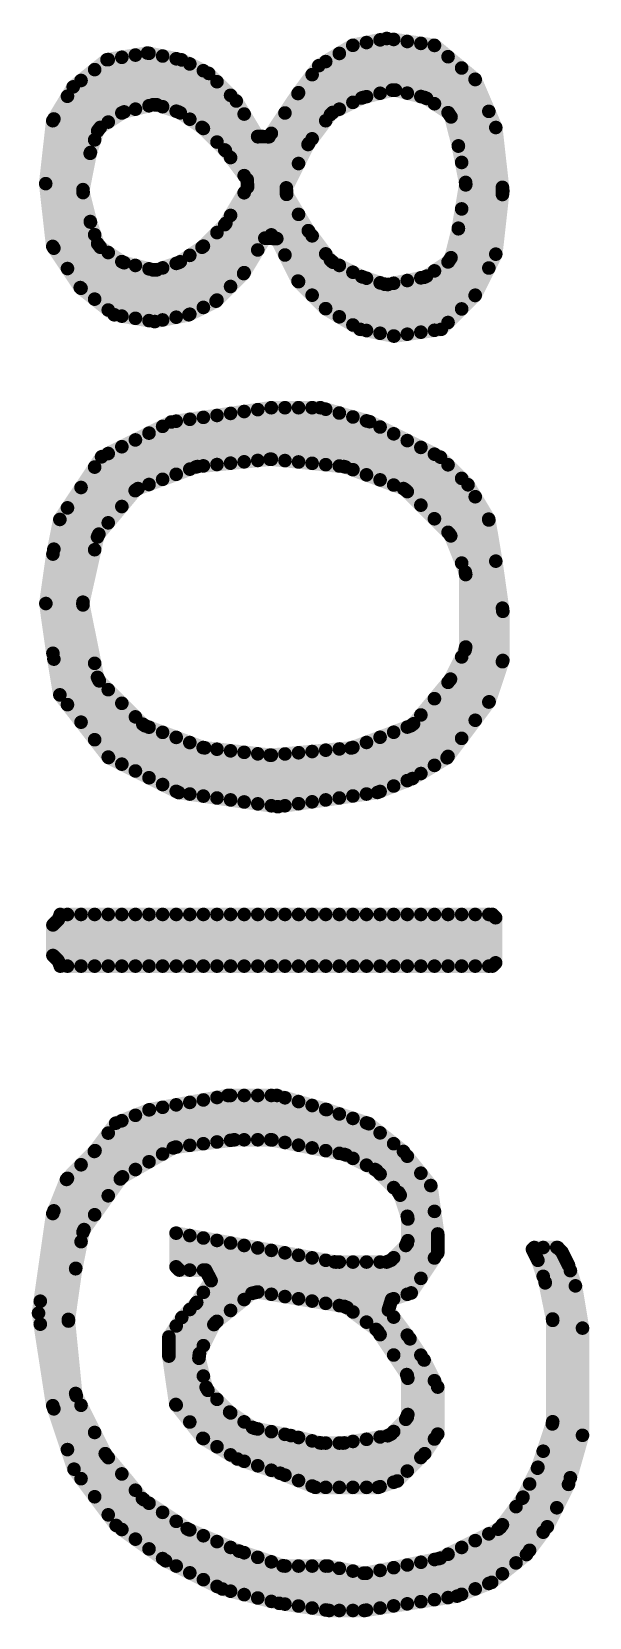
# Model space of a CAD drawing. Extents: x 17.3 to 58.6, y 21.7 to 91.7.
# Drawn here: x 28.457 to 29.499, y 43.211 to 46.175 of the extents above; entities that cross this region are included whole.
import ezdxf

# ---------------------------------------------------------------- set-up
doc = ezdxf.new("R2010")
doc.units = 0
doc.header["$MEASUREMENT"] = 0
doc.layers.get('0').update_dxf_attribs({"linetype": 'CONTINUOUS'})
doc.layers.add('SILKTOP_PHO', color=251, linetype='CONTINUOUS', true_color=0x636466)

# ---------------------------------------------------------------- blocks, each defined once
blk = doc.blocks.new('ROUND_191')
at = {"const_width": 0.0127}
blk.add_lwpolyline([(-0.00635, 0, 1), (0.00635, 0, 1)], format="xyb", close=True, dxfattribs=at)

msp = doc.modelspace()

# ---------------------------------------------------------------- linework, layer by layer
at = {"layer": 'SILKTOP_PHO', "color": 251, "true_color": 0x636466, "const_width": 0.0254}
for points in [[(29.120846, 46.162214), (29.057346, 46.149514)], [(29.209746, 46.149514), (29.120846, 46.162214)], [(28.673806, 46.135036), (28.598114, 46.12259)], [(28.737306, 46.122336), (28.673806, 46.135036)], [(28.6766, 46.036484), (28.6766, 46.134528)], [(29.057346, 46.149514), (28.993846, 46.111414)], [(29.0322, 46.030134), (29.0322, 46.134274)], [(29.0576, 46.042834), (29.0576, 46.149514)], [(29.083, 46.053502), (29.083, 46.154594)], [(29.1084, 46.059852), (29.1084, 46.159674)], [(29.1338, 46.065948), (29.1338, 46.160436)], [(29.1592, 46.060106), (29.1592, 46.156626)], [(29.1846, 46.053756), (29.1846, 46.15307)], [(29.285946, 46.086014), (29.209746, 46.149514)], [(29.21, 46.040294), (29.21, 46.14926)], [(28.598114, 46.12259), (28.534868, 46.07179)], [(28.575, 45.97273), (28.575, 46.104048)], [(28.6004, 46.006004), (28.6004, 46.122844)], [(28.6258, 46.023022), (28.6258, 46.127162)], [(28.6512, 46.030134), (28.6512, 46.131226)], [(28.702, 46.034706), (28.702, 46.129448)], [(28.7274, 46.026324), (28.7274, 46.124368)], [(28.788106, 46.096936), (28.737306, 46.122336)], [(28.7528, 46.011338), (28.7528, 46.114716)], [(28.993846, 46.111414), (28.954984, 46.059344)], [(29.0068, 46.008544), (29.0068, 46.119034)], [(29.2354, 46.02353), (29.2354, 46.128178)], [(29.2608, 45.930566), (29.2608, 46.107096)], [(28.5496, 45.695362), (28.5496, 46.083728)], [(28.7782, 45.994066), (28.7782, 46.102016)], [(28.839668, 46.045374), (28.788106, 46.096936)], [(28.8036, 45.968666), (28.8036, 46.081442)], [(28.9814, 45.974762), (28.9814, 46.09465)], [(29.324554, 45.995844), (29.285946, 46.086014)], [(29.2862, 45.682408), (29.2862, 46.085506)], [(28.534868, 46.07179), (28.496768, 46.008544)], [(28.5242, 45.732192), (28.5242, 46.054264)], [(28.829, 45.93971), (28.829, 46.056042)], [(28.879546, 45.97908), (28.839668, 46.045374)], [(28.954984, 46.059344), (28.900882, 45.978572)], [(28.956, 45.928534), (28.956, 46.060868)], [(29.020008, 46.024038), (29.07411, 46.050962)], [(29.07411, 46.050962), (29.076904, 46.051978)], [(29.076904, 46.051978), (29.131006, 46.065694)], [(29.131006, 46.065694), (29.137102, 46.065694)], [(29.137102, 46.065694), (29.191204, 46.051978)], [(29.191204, 46.051978), (29.195268, 46.0502)], [(29.195268, 46.0502), (29.235908, 46.023276)], [(28.585668, 45.996098), (28.626308, 46.023276)], [(28.626308, 46.023276), (28.630118, 46.025054)], [(28.630118, 46.025054), (28.68422, 46.038516)], [(28.68422, 46.038516), (28.691332, 46.038262)], [(28.691332, 46.038262), (28.731972, 46.0248)], [(28.731972, 46.0248), (28.73502, 46.023276)], [(28.73502, 46.023276), (28.77566, 45.996098)], [(28.8544, 45.905928), (28.8544, 46.02099)], [(28.9306, 45.757592), (28.9306, 46.023022)], [(28.97505, 45.966126), (29.01569, 46.020228)], [(29.01569, 46.020228), (29.020008, 46.024038)], [(29.235908, 46.023276), (29.240988, 46.015656)], [(29.240988, 46.015656), (29.254704, 45.961554)], [(29.3116, 45.733208), (29.3116, 46.02607)], [(28.496768, 46.008544), (28.48356, 45.890942)], [(28.4988, 45.770292), (28.4988, 46.011846)], [(28.567126, 45.949108), (28.580588, 45.989494)], [(28.580588, 45.989494), (28.585668, 45.996098)], [(28.77566, 45.996098), (28.777692, 45.994574)], [(28.777692, 45.994574), (28.818078, 45.953934)], [(28.9052, 45.795184), (28.9052, 45.984922)], [(29.337762, 45.877226), (29.324554, 45.995844)], [(28.818078, 45.953934), (28.819348, 45.952664)], [(28.900882, 45.978572), (28.879546, 45.97908)], [(28.8798, 45.76699), (28.8798, 45.978572)], [(28.93314, 45.883068), (28.97378, 45.964094)], [(28.97378, 45.964094), (28.97505, 45.966126)], [(29.254704, 45.961554), (29.254704, 45.961046)], [(29.254704, 45.961046), (29.268166, 45.893228)], [(28.553156, 45.879766), (28.566618, 45.947584)], [(28.566618, 45.947584), (28.567126, 45.949108)], [(28.819348, 45.952664), (28.859988, 45.898562)], [(28.859988, 45.898562), (28.86075, 45.884338)], [(28.48356, 45.890942), (28.496768, 45.773594)], [(28.55341, 45.874178), (28.553156, 45.879766)], [(28.566872, 45.820076), (28.55341, 45.874178)], [(28.86075, 45.884338), (28.82011, 45.816774)], [(28.8544, 45.724572), (28.8544, 45.873924)], [(28.933648, 45.870876), (28.93314, 45.883068)], [(28.974288, 45.803058), (28.933648, 45.870876)], [(29.26842, 45.888656), (29.254704, 45.80763)], [(29.268166, 45.893228), (29.26842, 45.890942)], [(29.26842, 45.890942), (29.26842, 45.888656)], [(29.324554, 45.759116), (29.337762, 45.877226)], [(29.337, 45.870622), (29.337, 45.884084)], [(29.2608, 45.656754), (29.2608, 45.843698)], [(28.567126, 45.81906), (28.566872, 45.820076)], [(28.580588, 45.778674), (28.567126, 45.81906)], [(28.818078, 45.814234), (28.777692, 45.773594)], [(28.82011, 45.816774), (28.818078, 45.814234)], [(28.829, 45.698664), (28.829, 45.831506)], [(28.956, 45.707808), (28.956, 45.833538)], [(29.254704, 45.806614), (29.240988, 45.752512)], [(29.254704, 45.80763), (29.254704, 45.806614)], [(28.575, 45.675042), (28.575, 45.795438)], [(28.585668, 45.77207), (28.580588, 45.778674)], [(28.8036, 45.673264), (28.8036, 45.799502)], [(28.853384, 45.722794), (28.893008, 45.789088)], [(28.893008, 45.789088), (28.91536, 45.788326)], [(28.91536, 45.788326), (28.954984, 45.708824)], [(28.97505, 45.802042), (28.974288, 45.803058)], [(29.01569, 45.74794), (28.97505, 45.802042)], [(28.9814, 45.682408), (28.9814, 45.793406)], [(28.496768, 45.773594), (28.548076, 45.696632)], [(28.626308, 45.744892), (28.585668, 45.77207)], [(28.6004, 45.654722), (28.6004, 45.762164)], [(28.77566, 45.77207), (28.73502, 45.744892)], [(28.7528, 45.646848), (28.7528, 45.75683)], [(28.777692, 45.773594), (28.77566, 45.77207)], [(28.7782, 45.659548), (28.7782, 45.774102)], [(29.0068, 45.657262), (29.0068, 45.759624)], [(29.020008, 45.74413), (29.01569, 45.74794)], [(29.240988, 45.752512), (29.235908, 45.744892)], [(29.285946, 45.6819), (29.324554, 45.759116)], [(28.6258, 45.643292), (28.6258, 45.745146)], [(28.630118, 45.743114), (28.626308, 45.744892)], [(28.68422, 45.729652), (28.630118, 45.743114)], [(28.6512, 45.639228), (28.6512, 45.738034)], [(28.6766, 45.63491), (28.6766, 45.731684)], [(28.691332, 45.729906), (28.68422, 45.729652)], [(28.731972, 45.743368), (28.691332, 45.729906)], [(28.702, 45.63618), (28.702, 45.733462)], [(28.7274, 45.64126), (28.7274, 45.741844)], [(28.73502, 45.744892), (28.731972, 45.743368)], [(28.801822, 45.671232), (28.853384, 45.722794)], [(29.07411, 45.717206), (29.020008, 45.74413)], [(29.0322, 45.642022), (29.0322, 45.738034)], [(29.0576, 45.626782), (29.0576, 45.725334)], [(29.075888, 45.716444), (29.07411, 45.717206)], [(29.195268, 45.717968), (29.190696, 45.715936)], [(29.235908, 45.744892), (29.195268, 45.717968)], [(29.21, 45.616876), (29.21, 45.727874)], [(29.2354, 45.631354), (29.2354, 45.744638)], [(28.548076, 45.696632), (28.611576, 45.645832)], [(28.954984, 45.708824), (29.006546, 45.657262)], [(29.116528, 45.702982), (29.075888, 45.716444)], [(29.083, 45.616368), (29.083, 45.714158)], [(29.1084, 45.611288), (29.1084, 45.705522)], [(29.122878, 45.702474), (29.116528, 45.702982)], [(29.190696, 45.715936), (29.122878, 45.702474)], [(29.1338, 45.606208), (29.1338, 45.70476)], [(29.1592, 45.60951), (29.1592, 45.70984)], [(29.1846, 45.61332), (29.1846, 45.71492)], [(28.751022, 45.645832), (28.801822, 45.671232)], [(29.2227, 45.618654), (29.285946, 45.6819)], [(28.611576, 45.645832), (28.687268, 45.633132)], [(28.687268, 45.633132), (28.751022, 45.645832)], [(29.006546, 45.657262), (29.071062, 45.618654)], [(29.071062, 45.618654), (29.134308, 45.605954)], [(29.134308, 45.605954), (29.2227, 45.618654)], [(28.904946, 45.472096), (28.718256, 45.445426)], [(28.7528, 45.357288), (28.7528, 45.450506)], [(28.7782, 45.363384), (28.7782, 45.454062)], [(28.8036, 45.365924), (28.8036, 45.457618)], [(28.829, 45.368464), (28.829, 45.461428)], [(28.8544, 45.371004), (28.8544, 45.464984)], [(28.8798, 45.373544), (28.8798, 45.46854)], [(28.996894, 45.472096), (28.904946, 45.472096)], [(28.9052, 45.37583), (28.9052, 45.472096)], [(28.9306, 45.37329), (28.9306, 45.472096)], [(28.956, 45.37075), (28.956, 45.472096)], [(28.9814, 45.36821), (28.9814, 45.472096)], [(29.088842, 45.445934), (28.996894, 45.472096)], [(29.0068, 45.36567), (29.0068, 45.469302)], [(29.0322, 45.36313), (29.0322, 45.46219)], [(29.0576, 45.356272), (29.0576, 45.454824)], [(28.718256, 45.445426), (28.587954, 45.380402)], [(28.6766, 45.328586), (28.6766, 45.424598)], [(28.702, 45.338238), (28.702, 45.437298)], [(28.7274, 45.347636), (28.7274, 45.44695)], [(29.083, 45.34662), (29.083, 45.447458)], [(29.221176, 45.37964), (29.088842, 45.445934)], [(29.1084, 45.337222), (29.1084, 45.436028)], [(29.1338, 45.32757), (29.1338, 45.423328)], [(28.6258, 45.287438), (28.6258, 45.399198)], [(28.6512, 45.317664), (28.6512, 45.411898)], [(29.1592, 45.315378), (29.1592, 45.410628)], [(29.1846, 45.289978), (29.1846, 45.397928)], [(28.587954, 45.380402), (28.509976, 45.263308)], [(28.6004, 45.256958), (28.6004, 45.386498)], [(28.656026, 45.320966), (28.76423, 45.361352)], [(28.76423, 45.361352), (28.767278, 45.362114)], [(28.767278, 45.362114), (28.90266, 45.37583)], [(28.90266, 45.37583), (28.9052, 45.37583)], [(28.9052, 45.37583), (29.040582, 45.362114)], [(29.040582, 45.362114), (29.04363, 45.361352)], [(29.04363, 45.361352), (29.152088, 45.320966)], [(29.21, 45.264578), (29.21, 45.385228)], [(29.272738, 45.328078), (29.221176, 45.37964)], [(29.2354, 45.239178), (29.2354, 45.365416)], [(28.575, 45.206666), (28.575, 45.361098)], [(29.2608, 45.181774), (29.2608, 45.340016)], [(28.5496, 44.88434), (28.5496, 45.322998)], [(28.582874, 45.235876), (28.650692, 45.317156)], [(28.650692, 45.317156), (28.656026, 45.320966)], [(29.152088, 45.320966), (29.156406, 45.317918)], [(29.156406, 45.317918), (29.237686, 45.236638)], [(29.311346, 45.263816), (29.272738, 45.328078)], [(29.2862, 44.887896), (29.2862, 45.305726)], [(28.5242, 44.917106), (28.5242, 45.284898)], [(28.509976, 45.263308), (28.497022, 45.198538)], [(29.324554, 45.18533), (29.311346, 45.263816)], [(29.3116, 44.921932), (29.3116, 45.262292)], [(28.553156, 45.108622), (28.580334, 45.230542)], [(28.580334, 45.230542), (28.582874, 45.235876)], [(29.237686, 45.236638), (29.24048, 45.232574)], [(29.24048, 45.232574), (29.267658, 45.164756)], [(28.497022, 45.198538), (28.483814, 45.106082)], [(28.4988, 45.002196), (28.4988, 45.207682)], [(29.337762, 45.091604), (29.324554, 45.18533)], [(29.267658, 45.164756), (29.26842, 45.160184)], [(29.26842, 45.160184), (29.26842, 45.024802)], [(28.483814, 45.106082), (28.497022, 45.013118)], [(28.553156, 45.103542), (28.553156, 45.108622)], [(28.580334, 44.96816), (28.553156, 45.103542)], [(29.337, 44.99737), (29.337, 45.097446)], [(29.337762, 44.999656), (29.337762, 45.091604)], [(28.497022, 45.013118), (28.509976, 44.935394)], [(29.26715, 45.01896), (29.239972, 44.964858)], [(29.2608, 44.854114), (29.2608, 45.00626)], [(29.26842, 45.024802), (29.26715, 45.01896)], [(28.575, 44.851574), (28.575, 44.994322)], [(29.312108, 44.92244), (29.337762, 44.999656)], [(28.583636, 44.961556), (28.580334, 44.96816)], [(28.664916, 44.88053), (28.583636, 44.961556)], [(29.238448, 44.962572), (29.170884, 44.881292)], [(29.2354, 44.820332), (29.2354, 44.958762)], [(29.239972, 44.964858), (29.238448, 44.962572)], [(28.509976, 44.935394), (28.600908, 44.8183)], [(28.6004, 44.819062), (28.6004, 44.945046)], [(28.6258, 44.805854), (28.6258, 44.919646)], [(29.21, 44.803568), (29.21, 44.928282)], [(29.233622, 44.817792), (29.312108, 44.92244)], [(28.6512, 44.793154), (28.6512, 44.894246)], [(29.1846, 44.788328), (29.1846, 44.897802)], [(28.669488, 44.877482), (28.664916, 44.88053)], [(28.777692, 44.836842), (28.669488, 44.877482)], [(28.6766, 44.780454), (28.6766, 44.874942)], [(28.702, 44.767754), (28.702, 44.86529)], [(29.16555, 44.877482), (29.057346, 44.836842)], [(29.1338, 44.76496), (29.1338, 44.865544)], [(29.1592, 44.77512), (29.1592, 44.875196)], [(29.170884, 44.881292), (29.16555, 44.877482)], [(28.7274, 44.755054), (28.7274, 44.855892)], [(28.7528, 44.749974), (28.7528, 44.84624)], [(28.78074, 44.836334), (28.777692, 44.836842)], [(28.7782, 44.746164), (28.7782, 44.836842)], [(28.90266, 44.822618), (28.78074, 44.836334)], [(28.8036, 44.742608), (28.8036, 44.833794)], [(28.829, 44.739052), (28.829, 44.830746)], [(28.8544, 44.735242), (28.8544, 44.827952)], [(29.054044, 44.83608), (28.9052, 44.822618)], [(28.9814, 44.735496), (28.9814, 44.829476)], [(29.0068, 44.739052), (29.0068, 44.832016)], [(29.0322, 44.742608), (29.0322, 44.834302)], [(29.057346, 44.836842), (29.054044, 44.83608)], [(29.0576, 44.746418), (29.0576, 44.837096)], [(29.083, 44.749974), (29.083, 44.846494)], [(29.1084, 44.7548), (29.1084, 44.856146)], [(28.600908, 44.8183), (28.731972, 44.752768)], [(28.8798, 44.731686), (28.8798, 44.825158)], [(28.9052, 44.822618), (28.90266, 44.822618)], [(28.9052, 44.72813), (28.9052, 44.822618)], [(28.9306, 44.72813), (28.9306, 44.824904)], [(28.956, 44.73194), (28.956, 44.82719)], [(29.168852, 44.77893), (29.233622, 44.817792)], [(29.103574, 44.753022), (29.168852, 44.77893)], [(28.731972, 44.752768), (28.917392, 44.726352)], [(28.917392, 44.726352), (29.103574, 44.753022)], [(28.506928, 44.515024), (28.497022, 44.505372)], [(28.497022, 44.505372), (28.497022, 44.448222)], [(28.4988, 44.446444), (28.4988, 44.506896)], [(28.510738, 44.524168), (28.506928, 44.515024)], [(29.318204, 44.52493), (28.510738, 44.52493)], [(28.510738, 44.52493), (28.510738, 44.524168)], [(28.5242, 44.42841), (28.5242, 44.52493)], [(28.5496, 44.42841), (28.5496, 44.52493)], [(28.575, 44.42841), (28.575, 44.52493)], [(28.6004, 44.42841), (28.6004, 44.52493)], [(28.6258, 44.42841), (28.6258, 44.52493)], [(28.6512, 44.42841), (28.6512, 44.52493)], [(28.6766, 44.42841), (28.6766, 44.52493)], [(28.702, 44.42841), (28.702, 44.52493)], [(28.7274, 44.42841), (28.7274, 44.52493)], [(28.7528, 44.42841), (28.7528, 44.52493)], [(28.7782, 44.42841), (28.7782, 44.52493)], [(28.8036, 44.42841), (28.8036, 44.52493)], [(28.829, 44.42841), (28.829, 44.52493)], [(28.8544, 44.42841), (28.8544, 44.52493)], [(28.8798, 44.42841), (28.8798, 44.52493)], [(28.9052, 44.42841), (28.9052, 44.52493)], [(28.9306, 44.42841), (28.9306, 44.52493)], [(28.956, 44.42841), (28.956, 44.52493)], [(28.9814, 44.42841), (28.9814, 44.52493)], [(29.0068, 44.42841), (29.0068, 44.52493)], [(29.0322, 44.42841), (29.0322, 44.52493)], [(29.0576, 44.42841), (29.0576, 44.52493)], [(29.083, 44.42841), (29.083, 44.52493)], [(29.1084, 44.42841), (29.1084, 44.52493)], [(29.1338, 44.42841), (29.1338, 44.52493)], [(29.1592, 44.42841), (29.1592, 44.52493)], [(29.1846, 44.42841), (29.1846, 44.52493)], [(29.21, 44.42841), (29.21, 44.52493)], [(29.2354, 44.42841), (29.2354, 44.52493)], [(29.2608, 44.42841), (29.2608, 44.52493)], [(29.2862, 44.42841), (29.2862, 44.52493)], [(29.3116, 44.42841), (29.3116, 44.52493)], [(29.3243, 44.518834), (29.318204, 44.52493)], [(29.3243, 44.434506), (29.3243, 44.518834)], [(28.497022, 44.448222), (28.506928, 44.438316)], [(28.506928, 44.438316), (28.510738, 44.429426)], [(28.510738, 44.429426), (28.510738, 44.42841)], [(28.510738, 44.42841), (29.318204, 44.42841)], [(29.318204, 44.42841), (29.3243, 44.434506)], [(28.82392, 44.186602), (28.677362, 44.159932)], [(28.7782, 44.096432), (28.7782, 44.17822)], [(28.8036, 44.099734), (28.8036, 44.182792)], [(28.915614, 44.186602), (28.82392, 44.186602)], [(28.829, 44.102782), (28.829, 44.186602)], [(28.8544, 44.103798), (28.8544, 44.186602)], [(28.8798, 44.103798), (28.8798, 44.186602)], [(28.9052, 44.103544), (28.9052, 44.186602)], [(29.008578, 44.160186), (28.915614, 44.186602)], [(28.9306, 44.098718), (28.9306, 44.182284)], [(28.677362, 44.159932), (28.61437, 44.134786)], [(28.6512, 44.048172), (28.6512, 44.149518)], [(28.6766, 44.06265), (28.6766, 44.159678)], [(28.702, 44.077128), (28.702, 44.164504)], [(28.7274, 44.090082), (28.7274, 44.169076)], [(28.7528, 44.093384), (28.7528, 44.173648)], [(28.956, 44.093638), (28.956, 44.175172)], [(28.9814, 44.088558), (28.9814, 44.167806)], [(29.0068, 44.083478), (29.0068, 44.16044)], [(29.087318, 44.13377), (29.008578, 44.160186)], [(29.0322, 44.078398), (29.0322, 44.152058)], [(28.61437, 44.134786), (28.575762, 44.083478)], [(28.6258, 44.033694), (28.6258, 44.139358)], [(29.0576, 44.069), (29.0576, 44.143676)], [(29.083, 44.0563), (29.083, 44.135294)], [(29.152088, 44.081954), (29.087318, 44.13377)], [(29.1084, 44.03979), (29.1084, 44.116752)], [(28.6004, 43.99915), (28.6004, 44.116244)], [(28.62707, 44.034456), (28.721812, 44.088558)], [(28.721812, 44.088558), (28.726384, 44.090082)], [(28.726384, 44.090082), (28.834588, 44.103544)], [(28.834588, 44.103544), (28.836366, 44.103798)], [(28.836366, 44.103798), (28.90393, 44.103798)], [(28.90393, 44.103798), (28.90647, 44.103544)], [(28.90647, 44.103544), (29.041852, 44.076366)], [(29.1338, 44.01439), (29.1338, 44.096432)], [(28.574492, 44.081954), (28.522422, 44.02963)], [(28.575762, 44.083478), (28.574492, 44.081954)], [(28.575, 43.96359), (28.575, 44.082462)], [(29.041852, 44.076366), (29.0449, 44.07535)], [(29.0449, 44.07535), (29.099002, 44.048172)], [(29.203142, 44.0182), (29.152088, 44.081954)], [(29.1592, 43.960796), (29.1592, 44.073064)], [(28.522422, 44.02963), (28.496768, 43.965876)], [(28.5242, 43.524678), (28.5242, 44.031662)], [(28.5496, 43.913298), (28.5496, 44.057062)], [(28.555188, 43.935904), (28.623006, 44.030646)], [(28.623006, 44.030646), (28.62707, 44.034456)], [(29.099002, 44.048172), (29.102304, 44.045886)], [(29.102304, 44.045886), (29.142944, 44.005246)], [(29.1846, 43.844718), (29.1846, 44.041314)], [(29.142944, 44.005246), (29.145992, 44.000166)], [(29.145992, 44.000166), (29.159708, 43.95978)], [(29.216096, 43.927776), (29.203142, 44.0182)], [(28.4988, 43.600878), (28.4988, 43.970956)], [(29.21, 43.882818), (29.21, 43.96994)], [(28.496768, 43.965876), (28.470098, 43.779694)], [(29.159708, 43.95978), (29.160216, 43.955716)], [(29.160216, 43.955716), (29.160216, 43.915076)], [(28.539694, 43.863514), (28.553156, 43.931078)], [(28.553156, 43.931078), (28.555188, 43.935904)], [(29.023564, 43.875452), (28.727146, 43.9293)], [(28.727146, 43.9293), (28.727146, 43.866308)], [(28.7274, 43.866054), (28.7274, 43.9293)], [(28.7528, 43.860212), (28.7528, 43.924728)], [(28.7782, 43.860212), (28.7782, 43.920156)], [(28.8036, 43.764454), (28.8036, 43.915584)], [(28.829, 43.784774), (28.829, 43.910758)], [(29.160216, 43.915076), (29.156406, 43.906186)], [(29.1592, 43.815), (29.1592, 43.909996)], [(29.216096, 43.891962), (29.216096, 43.927776)], [(28.8544, 43.805094), (28.8544, 43.906186)], [(28.8798, 43.819318), (28.8798, 43.901614)], [(28.9052, 43.815), (28.9052, 43.897042)], [(28.9306, 43.810682), (28.9306, 43.89247)], [(28.956, 43.806618), (28.956, 43.887898)], [(28.9814, 43.8023), (28.9814, 43.883072)], [(29.156406, 43.906186), (29.129482, 43.879008)], [(29.1338, 43.806618), (29.1338, 43.883326)], [(29.166566, 43.81754), (29.216096, 43.891962)], [(29.396436, 43.902376), (29.393134, 43.899074)], [(29.393134, 43.899074), (29.402532, 43.880278)], [(29.440124, 43.902376), (29.396436, 43.902376)], [(29.402532, 43.880278), (29.403294, 43.8785)], [(29.4132, 43.848528), (29.4132, 43.902376)], [(29.4386, 43.415966), (29.4386, 43.902376)], [(29.448252, 43.893994), (29.440124, 43.902376)], [(29.460444, 43.86961), (29.448252, 43.893994)], [(28.525978, 43.76801), (28.53944, 43.862752)], [(28.53944, 43.862752), (28.539694, 43.863514)], [(28.727146, 43.866308), (28.733242, 43.860212)], [(28.733242, 43.860212), (28.782264, 43.860212)], [(28.782264, 43.860212), (28.792678, 43.8404)], [(29.0068, 43.797982), (29.0068, 43.8785)], [(29.02585, 43.875198), (29.023564, 43.875452)], [(29.120592, 43.875198), (29.02585, 43.875198)], [(29.0322, 43.793918), (29.0322, 43.875198)], [(29.0576, 43.78198), (29.0576, 43.875198)], [(29.083, 43.76293), (29.083, 43.875198)], [(29.1084, 43.739562), (29.1084, 43.875198)], [(29.129482, 43.879008), (29.120592, 43.875198)], [(29.403294, 43.8785), (29.416756, 43.83786)], [(29.473398, 43.830748), (29.460444, 43.86961)], [(29.464, 43.4721), (29.464, 43.859196)], [(28.792678, 43.8404), (28.765754, 43.79976)], [(29.416756, 43.83786), (29.41701, 43.836336)], [(29.41701, 43.836336), (29.430726, 43.768772)], [(29.486606, 43.751754), (29.473398, 43.830748)], [(28.4734, 43.75912), (28.4734, 43.802046)], [(28.763976, 43.797728), (28.737814, 43.771566)], [(28.765754, 43.79976), (28.763976, 43.797728)], [(28.7782, 43.718988), (28.7782, 43.818556)], [(28.801314, 43.762676), (28.868878, 43.816778)], [(28.868878, 43.816778), (28.879038, 43.819318)], [(28.879038, 43.819318), (29.041344, 43.792394)], [(29.041344, 43.792394), (29.046932, 43.789854)], [(29.123894, 43.785536), (29.12999, 43.805348)], [(29.12999, 43.805348), (29.166566, 43.81754)], [(28.470098, 43.779694), (28.496768, 43.60672)], [(28.525978, 43.766232), (28.525978, 43.76801)], [(28.525978, 43.764962), (28.525978, 43.766232)], [(28.53944, 43.62958), (28.525978, 43.764962)], [(28.737814, 43.771566), (28.713684, 43.735244)], [(28.7528, 43.57624), (28.7528, 43.786552)], [(28.797758, 43.758358), (28.801314, 43.762676)], [(29.046932, 43.789854), (29.101034, 43.749214)], [(29.16428, 43.731688), (29.123894, 43.785536)], [(29.1338, 43.701462), (29.1338, 43.772328)], [(29.430726, 43.768772), (29.43098, 43.766232)], [(29.43098, 43.766232), (29.43098, 43.576748)], [(28.713684, 43.735244), (28.713684, 43.69943)], [(28.7274, 43.60799), (28.7274, 43.755818)], [(28.770834, 43.704256), (28.797758, 43.758358)], [(29.101034, 43.749214), (29.104082, 43.746166)], [(29.104082, 43.746166), (29.158184, 43.664886)], [(29.1592, 43.663108), (29.1592, 43.738546)], [(29.190696, 43.692064), (29.16428, 43.731688)], [(29.486606, 43.551348), (29.486606, 43.751754)], [(28.769818, 43.695366), (28.770834, 43.704256)], [(28.713684, 43.69943), (28.726638, 43.609006)], [(28.78328, 43.641264), (28.769818, 43.695366)], [(29.1846, 43.509946), (29.1846, 43.701208)], [(29.216096, 43.641518), (29.190696, 43.692064)], [(28.7782, 43.545252), (28.7782, 43.662092)], [(29.158184, 43.664886), (29.160216, 43.658028)], [(29.160216, 43.658028), (29.160216, 43.59021)], [(29.21, 43.54449), (29.21, 43.653456)], [(28.54071, 43.625262), (28.53944, 43.62958)], [(28.594812, 43.517058), (28.54071, 43.625262)], [(28.786582, 43.635422), (28.78328, 43.641264)], [(28.827222, 43.594782), (28.786582, 43.635422)], [(28.8036, 43.530012), (28.8036, 43.618658)], [(29.216096, 43.553634), (29.216096, 43.641518)], [(28.496768, 43.60672), (28.536392, 43.488102)], [(28.5496, 43.470322), (28.5496, 43.607482)], [(28.726638, 43.609006), (28.777184, 43.54576)], [(28.829254, 43.593258), (28.827222, 43.594782)], [(28.829, 43.514772), (28.829, 43.593512)], [(28.869894, 43.56608), (28.829254, 43.593258)], [(29.160216, 43.59021), (29.156406, 43.58132)], [(29.1592, 43.484546), (29.1592, 43.58513)], [(28.575, 43.43654), (28.575, 43.556682)], [(28.8544, 43.502834), (28.8544, 43.576494)], [(28.874466, 43.564302), (28.869894, 43.56608)], [(28.941776, 43.55084), (28.874466, 43.564302)], [(28.8798, 43.494452), (28.8798, 43.563286)], [(28.9052, 43.48607), (28.9052, 43.558206)], [(29.129482, 43.554142), (29.122624, 43.550586)], [(29.156406, 43.58132), (29.129482, 43.554142)], [(29.1338, 43.463718), (29.1338, 43.55846)], [(29.191712, 43.517058), (29.216096, 43.553634)], [(29.430218, 43.572684), (29.403294, 43.491658)], [(29.43098, 43.576748), (29.430218, 43.572684)], [(28.777184, 43.54576), (28.8417, 43.507152)], [(28.9306, 43.476926), (28.9306, 43.553126)], [(28.995624, 43.537378), (28.941776, 43.55084)], [(28.956, 43.466766), (28.956, 43.547284)], [(28.9814, 43.456606), (28.9814, 43.540934)], [(28.998672, 43.53687), (28.995624, 43.537378)], [(29.039312, 43.53687), (28.998672, 43.53687)], [(29.0068, 43.454066), (29.0068, 43.53687)], [(29.0322, 43.454066), (29.0322, 43.53687)], [(29.041344, 43.537124), (29.039312, 43.53687)], [(29.122624, 43.550586), (29.041344, 43.537124)], [(29.0576, 43.454066), (29.0576, 43.539918)], [(29.083, 43.454066), (29.083, 43.543982)], [(29.1084, 43.455336), (29.1084, 43.5483)], [(29.460444, 43.459654), (29.486606, 43.551348)], [(28.59659, 43.514518), (28.594812, 43.517058)], [(28.664154, 43.433238), (28.59659, 43.514518)], [(28.6004, 43.402758), (28.6004, 43.509692)], [(28.8417, 43.507152), (28.921456, 43.480482)], [(29.140658, 43.466004), (29.191712, 43.517058)], [(29.4132, 43.370246), (29.4132, 43.52163)], [(28.536392, 43.488102), (28.615132, 43.382946)], [(28.6258, 43.375326), (28.6258, 43.479212)], [(28.921456, 43.480482), (28.922218, 43.480228)], [(28.922218, 43.480228), (28.987496, 43.454066)], [(29.104844, 43.454066), (29.140658, 43.466004)], [(29.402532, 43.48988), (29.375354, 43.435778)], [(29.403294, 43.491658), (29.402532, 43.48988)], [(28.6512, 43.357292), (28.6512, 43.448732)], [(28.987496, 43.454066), (29.104844, 43.454066)], [(29.375354, 43.435778), (29.374338, 43.433746)], [(29.3878, 43.336464), (29.3878, 43.460416)], [(29.42082, 43.380406), (29.460444, 43.459654)], [(28.666948, 43.430952), (28.664154, 43.433238)], [(28.747974, 43.37685), (28.666948, 43.430952)], [(28.6766, 43.339004), (28.6766, 43.424348)], [(28.702, 43.32097), (28.702, 43.40733)], [(29.374338, 43.433746), (29.333698, 43.379644)], [(29.3624, 43.312842), (29.3624, 43.417998)], [(28.615132, 43.382946), (28.707588, 43.316906)], [(28.7274, 43.307), (28.7274, 43.390566)], [(28.750006, 43.37558), (28.747974, 43.37685)], [(28.844748, 43.33494), (28.750006, 43.37558)], [(29.329126, 43.375834), (29.220922, 43.321732)], [(29.333698, 43.379644), (29.329126, 43.375834)], [(29.337, 43.292522), (29.337, 43.384216)], [(29.381958, 43.32859), (29.42082, 43.380406)], [(28.7528, 43.2943), (28.7528, 43.374564)], [(28.7782, 43.2816), (28.7782, 43.363642)], [(28.8036, 43.2689), (28.8036, 43.35272)], [(29.2862, 43.264328), (29.2862, 43.354498)], [(29.3116, 43.274488), (29.3116, 43.367198)], [(28.707588, 43.316906), (28.81376, 43.264074)], [(28.829, 43.26001), (28.829, 43.341798)], [(28.845764, 43.334686), (28.844748, 43.33494)], [(28.927044, 43.307508), (28.845764, 43.334686)], [(28.8544, 43.25366), (28.8544, 43.331892)], [(28.8798, 43.24731), (28.8798, 43.323256)], [(29.21762, 43.320716), (29.082492, 43.293538)], [(29.21, 43.244262), (29.21, 43.319192)], [(29.220922, 43.321732), (29.21762, 43.320716)], [(29.2354, 43.248072), (29.2354, 43.329098)], [(29.2608, 43.254168), (29.2608, 43.341798)], [(29.316934, 43.27652), (29.381958, 43.32859)], [(28.9052, 43.24096), (28.9052, 43.314874)], [(28.931108, 43.307), (28.927044, 43.307508)], [(28.9306, 43.23588), (28.9306, 43.307)], [(29.010864, 43.307), (28.931108, 43.307)], [(28.956, 43.232324), (28.956, 43.307)], [(28.9814, 43.228514), (28.9814, 43.307)], [(29.0068, 43.224958), (29.0068, 43.307)], [(29.077412, 43.293538), (29.010864, 43.307)], [(29.0322, 43.223942), (29.0322, 43.302682)], [(29.0576, 43.223942), (29.0576, 43.297602)], [(29.082492, 43.293538), (29.077412, 43.293538)], [(29.083, 43.224704), (29.083, 43.293792)], [(29.1084, 43.228514), (29.1084, 43.298872)], [(29.1338, 43.232578), (29.1338, 43.303952)], [(29.1592, 43.236388), (29.1592, 43.309032)], [(29.1846, 43.240452), (29.1846, 43.314112)], [(28.81376, 43.264074), (28.919932, 43.237404)], [(29.252418, 43.250866), (29.316934, 43.27652)], [(28.919932, 43.237404), (29.01315, 43.223942)], [(29.078936, 43.223942), (29.252418, 43.250866)], [(29.01315, 43.223942), (29.078936, 43.223942)]]:
    msp.add_lwpolyline(points, dxfattribs=at)

# ---------------------------------------------------------------- block references
at = {"layer": 'SILKTOP_PHO', "color": 251, "true_color": 0x636466}
for p in [(29.120846, 46.162214), (28.673806, 46.135036), (28.6766, 46.134528), (29.0322, 46.134274), (29.057346, 46.149514), (29.0576, 46.149514), (29.083, 46.154594), (29.1084, 46.159674), (29.1338, 46.160436), (29.1592, 46.156626), (29.1846, 46.15307), (29.209746, 46.149514), (29.21, 46.14926), (28.575, 46.104048), (28.598114, 46.12259), (28.6004, 46.122844), (28.6258, 46.127162), (28.6512, 46.131226), (28.702, 46.129448), (28.7274, 46.124368), (28.737306, 46.122336), (28.7528, 46.114716), (28.993846, 46.111414), (29.0068, 46.119034), (29.2354, 46.128178), (29.2608, 46.107096), (28.5496, 46.083728), (28.7782, 46.102016), (28.788106, 46.096936), (28.8036, 46.081442), (28.9814, 46.09465), (29.285946, 46.086014), (29.2862, 46.085506), (28.5242, 46.054264), (28.534868, 46.07179), (28.829, 46.056042), (28.839668, 46.045374), (28.954984, 46.059344), (28.956, 46.060868), (29.0576, 46.042834), (29.07411, 46.050962), (29.076904, 46.051978), (29.083, 46.053502), (29.1084, 46.059852), (29.131006, 46.065694), (29.1338, 46.065948), (29.137102, 46.065694), (29.1592, 46.060106), (29.1846, 46.053756), (29.191204, 46.051978), (29.195268, 46.0502), (28.6258, 46.023022), (28.626308, 46.023276), (28.630118, 46.025054), (28.6512, 46.030134), (28.6766, 46.036484), (28.68422, 46.038516), (28.691332, 46.038262), (28.702, 46.034706), (28.7274, 46.026324), (28.731972, 46.0248), (28.73502, 46.023276), (28.8544, 46.02099), (28.9306, 46.023022), (29.01569, 46.020228), (29.020008, 46.024038), (29.0322, 46.030134), (29.21, 46.040294), (29.2354, 46.02353), (29.235908, 46.023276), (29.240988, 46.015656), (29.3116, 46.02607), (28.496768, 46.008544), (28.4988, 46.011846), (28.580588, 45.989494), (28.585668, 45.996098), (28.6004, 46.006004), (28.7528, 46.011338), (28.77566, 45.996098), (28.777692, 45.994574), (28.7782, 45.994066), (28.9052, 45.984922), (29.0068, 46.008544), (29.324554, 45.995844), (28.575, 45.97273), (28.8036, 45.968666), (28.818078, 45.953934), (28.879546, 45.97908), (28.8798, 45.978572), (28.900882, 45.978572), (28.97378, 45.964094), (28.97505, 45.966126), (28.9814, 45.974762), (29.254704, 45.961554), (29.254704, 45.961046), (28.566618, 45.947584), (28.567126, 45.949108), (28.819348, 45.952664), (28.829, 45.93971), (28.956, 45.928534), (29.2608, 45.930566), (28.8544, 45.905928), (28.859988, 45.898562), (28.48356, 45.890942), (28.553156, 45.879766), (28.55341, 45.874178), (28.8544, 45.873924), (28.86075, 45.884338), (28.86075, 45.884338), (28.93314, 45.883068), (28.933648, 45.870876), (29.268166, 45.893228), (29.26842, 45.890942), (29.26842, 45.890942), (29.26842, 45.888656), (29.337, 45.884084), (29.337, 45.870622), (29.337762, 45.877226), (29.337762, 45.877226), (29.2608, 45.843698), (28.566872, 45.820076), (28.567126, 45.81906), (28.818078, 45.814234), (28.82011, 45.816774), (28.829, 45.831506), (28.956, 45.833538), (29.254704, 45.80763), (29.254704, 45.806614), (28.575, 45.795438), (28.580588, 45.778674), (28.8036, 45.799502), (28.893008, 45.789088), (28.9052, 45.795184), (28.91536, 45.788326), (28.974288, 45.803058), (28.97505, 45.802042), (28.9814, 45.793406), (28.496768, 45.773594), (28.4988, 45.770292), (28.585668, 45.77207), (28.6004, 45.762164), (28.7528, 45.75683), (28.77566, 45.77207), (28.777692, 45.773594), (28.7782, 45.774102), (28.8798, 45.76699), (28.9306, 45.757592), (29.0068, 45.759624), (29.01569, 45.74794), (29.240988, 45.752512), (29.324554, 45.759116), (28.5242, 45.732192), (28.6258, 45.745146), (28.626308, 45.744892), (28.630118, 45.743114), (28.6512, 45.738034), (28.6766, 45.731684), (28.68422, 45.729652), (28.691332, 45.729906), (28.702, 45.733462), (28.7274, 45.741844), (28.731972, 45.743368), (28.73502, 45.744892), (28.853384, 45.722794), (28.8544, 45.724572), (29.020008, 45.74413), (29.0322, 45.738034), (29.0576, 45.725334), (29.07411, 45.717206), (29.195268, 45.717968), (29.21, 45.727874), (29.2354, 45.744638), (29.235908, 45.744892), (29.3116, 45.733208), (28.548076, 45.696632), (28.5496, 45.695362), (28.829, 45.698664), (28.954984, 45.708824), (28.956, 45.707808), (29.075888, 45.716444), (29.083, 45.714158), (29.1084, 45.705522), (29.116528, 45.702982), (29.122878, 45.702474), (29.1338, 45.70476), (29.1592, 45.70984), (29.1846, 45.71492), (29.190696, 45.715936), (28.575, 45.675042), (28.7782, 45.659548), (28.801822, 45.671232), (28.8036, 45.673264), (28.9814, 45.682408), (29.285946, 45.6819), (29.2862, 45.682408), (28.6004, 45.654722), (28.611576, 45.645832), (28.6258, 45.643292), (28.6512, 45.639228), (28.6766, 45.63491), (28.687268, 45.633132), (28.702, 45.63618), (28.7274, 45.64126), (28.751022, 45.645832), (28.7528, 45.646848), (29.006546, 45.657262), (29.0068, 45.657262), (29.0322, 45.642022), (29.2354, 45.631354), (29.2608, 45.656754), (29.0576, 45.626782), (29.071062, 45.618654), (29.083, 45.616368), (29.1084, 45.611288), (29.1338, 45.606208), (29.134308, 45.605954), (29.1592, 45.60951), (29.1846, 45.61332), (29.21, 45.616876), (29.2227, 45.618654), (28.7528, 45.450506), (28.7782, 45.454062), (28.8036, 45.457618), (28.829, 45.461428), (28.8544, 45.464984), (28.8798, 45.46854), (28.904946, 45.472096), (28.9052, 45.472096), (28.9306, 45.472096), (28.956, 45.472096), (28.9814, 45.472096), (28.996894, 45.472096), (29.0068, 45.469302), (29.0322, 45.46219), (29.0576, 45.454824), (28.6766, 45.424598), (28.702, 45.437298), (28.718256, 45.445426), (28.7274, 45.44695), (29.083, 45.447458), (29.088842, 45.445934), (29.1084, 45.436028), (29.1338, 45.423328), (28.6258, 45.399198), (28.6512, 45.411898), (29.1592, 45.410628), (29.1846, 45.397928), (28.587954, 45.380402), (28.6004, 45.386498), (28.76423, 45.361352), (28.767278, 45.362114), (28.7782, 45.363384), (28.8036, 45.365924), (28.829, 45.368464), (28.8544, 45.371004), (28.8798, 45.373544), (28.90266, 45.37583), (28.9052, 45.37583), (28.9052, 45.37583), (28.9306, 45.37329), (28.956, 45.37075), (28.9814, 45.36821), (29.0068, 45.36567), (29.0322, 45.36313), (29.040582, 45.362114), (29.04363, 45.361352), (29.21, 45.385228), (29.221176, 45.37964), (29.2354, 45.365416), (28.575, 45.361098), (28.702, 45.338238), (28.7274, 45.347636), (28.7528, 45.357288), (29.0576, 45.356272), (29.083, 45.34662), (29.1084, 45.337222), (29.2608, 45.340016), (28.5496, 45.322998), (28.650692, 45.317156), (28.6512, 45.317664), (28.656026, 45.320966), (28.6766, 45.328586), (29.1338, 45.32757), (29.152088, 45.320966), (29.156406, 45.317918), (29.1592, 45.315378), (29.272738, 45.328078), (29.2862, 45.305726), (28.5242, 45.284898), (28.6258, 45.287438), (29.1846, 45.289978), (28.509976, 45.263308), (28.6004, 45.256958), (29.21, 45.264578), (29.311346, 45.263816), (29.3116, 45.262292), (28.580334, 45.230542), (28.582874, 45.235876), (29.2354, 45.239178), (29.237686, 45.236638), (29.24048, 45.232574), (28.497022, 45.198538), (28.4988, 45.207682), (28.575, 45.206666), (29.324554, 45.18533), (29.2608, 45.181774), (29.267658, 45.164756), (29.26842, 45.160184), (29.26842, 45.160184), (28.483814, 45.106082), (28.553156, 45.108622), (28.553156, 45.103542), (29.337, 45.097446), (29.337762, 45.091604), (29.337762, 45.091604), (28.497022, 45.013118), (29.2608, 45.00626), (29.26715, 45.01896), (29.26842, 45.024802), (28.4988, 45.002196), (28.575, 44.994322), (29.337, 44.99737), (29.337762, 44.999656), (28.580334, 44.96816), (28.583636, 44.961556), (29.2354, 44.958762), (29.238448, 44.962572), (29.239972, 44.964858), (28.509976, 44.935394), (28.5242, 44.917106), (28.6004, 44.945046), (28.6258, 44.919646), (29.21, 44.928282), (29.3116, 44.921932), (29.312108, 44.92244), (28.6512, 44.894246), (29.1846, 44.897802), (29.2862, 44.887896), (28.5496, 44.88434), (28.664916, 44.88053), (28.669488, 44.877482), (28.6766, 44.874942), (28.702, 44.86529), (29.1338, 44.865544), (29.1592, 44.875196), (29.16555, 44.877482), (29.170884, 44.881292), (28.575, 44.851574), (28.7274, 44.855892), (28.7528, 44.84624), (28.777692, 44.836842), (28.7782, 44.836842), (28.78074, 44.836334), (28.8036, 44.833794), (28.829, 44.830746), (28.8544, 44.827952), (28.9814, 44.829476), (29.0068, 44.832016), (29.0322, 44.834302), (29.054044, 44.83608), (29.057346, 44.836842), (29.0576, 44.837096), (29.083, 44.846494), (29.1084, 44.856146), (29.2608, 44.854114), (28.6004, 44.819062), (28.600908, 44.8183), (28.6258, 44.805854), (28.8798, 44.825158), (28.90266, 44.822618), (28.9052, 44.822618), (28.9052, 44.822618), (28.9306, 44.824904), (28.956, 44.82719), (29.21, 44.803568), (29.233622, 44.817792), (29.2354, 44.820332), (28.6512, 44.793154), (28.6766, 44.780454), (29.1592, 44.77512), (29.168852, 44.77893), (29.1846, 44.788328), (28.702, 44.767754), (28.7274, 44.755054), (28.731972, 44.752768), (28.7528, 44.749974), (28.7782, 44.746164), (28.8036, 44.742608), (28.829, 44.739052), (29.0068, 44.739052), (29.0322, 44.742608), (29.0576, 44.746418), (29.083, 44.749974), (29.103574, 44.753022), (29.1084, 44.7548), (29.1338, 44.76496), (28.8544, 44.735242), (28.8798, 44.731686), (28.9052, 44.72813), (28.917392, 44.726352), (28.9306, 44.72813), (28.956, 44.73194), (28.9814, 44.735496), (28.497022, 44.505372), (28.4988, 44.506896), (28.506928, 44.515024), (28.510738, 44.52493), (28.510738, 44.524168), (28.5242, 44.52493), (28.5496, 44.52493), (28.575, 44.52493), (28.6004, 44.52493), (28.6258, 44.52493), (28.6512, 44.52493), (28.6766, 44.52493), (28.702, 44.52493), (28.7274, 44.52493), (28.7528, 44.52493), (28.7782, 44.52493), (28.8036, 44.52493), (28.829, 44.52493), (28.8544, 44.52493), (28.8798, 44.52493), (28.9052, 44.52493), (28.9306, 44.52493), (28.956, 44.52493), (28.9814, 44.52493), (29.0068, 44.52493), (29.0322, 44.52493), (29.0576, 44.52493), (29.083, 44.52493), (29.1084, 44.52493), (29.1338, 44.52493), (29.1592, 44.52493), (29.1846, 44.52493), (29.21, 44.52493), (29.2354, 44.52493), (29.2608, 44.52493), (29.2862, 44.52493), (29.3116, 44.52493), (29.318204, 44.52493), (29.3243, 44.518834), (29.3243, 44.518834), (28.497022, 44.448222), (28.4988, 44.446444), (28.506928, 44.438316), (28.510738, 44.429426), (28.510738, 44.42841), (28.5242, 44.42841), (28.5496, 44.42841), (28.575, 44.42841), (28.6004, 44.42841), (28.6258, 44.42841), (28.6512, 44.42841), (28.6766, 44.42841), (28.702, 44.42841), (28.7274, 44.42841), (28.7528, 44.42841), (28.7782, 44.42841), (28.8036, 44.42841), (28.829, 44.42841), (28.8544, 44.42841), (28.8798, 44.42841), (28.9052, 44.42841), (28.9306, 44.42841), (28.956, 44.42841), (28.9814, 44.42841), (29.0068, 44.42841), (29.0322, 44.42841), (29.0576, 44.42841), (29.083, 44.42841), (29.1084, 44.42841), (29.1338, 44.42841), (29.1592, 44.42841), (29.1846, 44.42841), (29.21, 44.42841), (29.2354, 44.42841), (29.2608, 44.42841), (29.2862, 44.42841), (29.3116, 44.42841), (29.318204, 44.42841), (29.3243, 44.434506), (28.7782, 44.17822), (28.8036, 44.182792), (28.82392, 44.186602), (28.829, 44.186602), (28.8544, 44.186602), (28.8798, 44.186602), (28.9052, 44.186602), (28.915614, 44.186602), (28.9306, 44.182284), (28.6512, 44.149518), (28.6766, 44.159678), (28.677362, 44.159932), (28.702, 44.164504), (28.7274, 44.169076), (28.7528, 44.173648), (28.956, 44.175172), (28.9814, 44.167806), (29.0068, 44.16044), (29.008578, 44.160186), (29.0322, 44.152058), (28.61437, 44.134786), (28.6258, 44.139358), (29.0576, 44.143676), (29.083, 44.135294), (29.087318, 44.13377), (29.1084, 44.116752), (28.6004, 44.116244), (28.721812, 44.088558), (28.726384, 44.090082), (28.7274, 44.090082), (28.7528, 44.093384), (28.7782, 44.096432), (28.8036, 44.099734), (28.829, 44.102782), (28.834588, 44.103544), (28.836366, 44.103798), (28.8544, 44.103798), (28.8798, 44.103798), (28.90393, 44.103798), (28.9052, 44.103544), (28.90647, 44.103544), (28.9306, 44.098718), (28.956, 44.093638), (28.9814, 44.088558), (29.1338, 44.096432), (28.574492, 44.081954), (28.575, 44.082462), (28.575762, 44.083478), (28.6766, 44.06265), (28.702, 44.077128), (29.0068, 44.083478), (29.0322, 44.078398), (29.041852, 44.076366), (29.0449, 44.07535), (29.0576, 44.069), (29.152088, 44.081954), (29.1592, 44.073064), (28.522422, 44.02963), (28.5242, 44.031662), (28.5496, 44.057062), (28.623006, 44.030646), (28.6258, 44.033694), (28.62707, 44.034456), (28.6512, 44.048172), (29.083, 44.0563), (29.099002, 44.048172), (29.102304, 44.045886), (29.1084, 44.03979), (29.1846, 44.041314), (28.6004, 43.99915), (29.1338, 44.01439), (29.142944, 44.005246), (29.145992, 44.000166), (29.203142, 44.0182), (28.4988, 43.970956), (29.21, 43.96994), (28.496768, 43.965876), (28.575, 43.96359), (29.1592, 43.960796), (29.159708, 43.95978), (29.160216, 43.955716), (28.5496, 43.913298), (28.553156, 43.931078), (28.555188, 43.935904), (28.727146, 43.9293), (28.7274, 43.9293), (28.7528, 43.924728), (28.7782, 43.920156), (28.8036, 43.915584), (28.829, 43.910758), (29.1592, 43.909996), (29.160216, 43.915076), (29.216096, 43.927776), (28.8544, 43.906186), (28.8798, 43.901614), (28.9052, 43.897042), (28.9306, 43.89247), (28.956, 43.887898), (28.9814, 43.883072), (29.1338, 43.883326), (29.156406, 43.906186), (29.21, 43.882818), (29.216096, 43.891962), (29.393134, 43.899074), (29.396436, 43.902376), (29.402532, 43.880278), (29.4132, 43.902376), (29.4386, 43.902376), (29.440124, 43.902376), (29.448252, 43.893994), (28.53944, 43.862752), (28.539694, 43.863514), (28.727146, 43.866308), (28.7274, 43.866054), (28.733242, 43.860212), (28.7528, 43.860212), (28.7782, 43.860212), (28.782264, 43.860212), (29.0068, 43.8785), (29.023564, 43.875452), (29.02585, 43.875198), (29.0322, 43.875198), (29.0576, 43.875198), (29.083, 43.875198), (29.1084, 43.875198), (29.120592, 43.875198), (29.129482, 43.879008), (29.403294, 43.8785), (29.460444, 43.86961), (29.464, 43.859196), (28.792678, 43.8404), (29.1846, 43.844718), (29.4132, 43.848528), (29.416756, 43.83786), (29.41701, 43.836336), (29.473398, 43.830748), (28.4734, 43.802046), (28.763976, 43.797728), (28.765754, 43.79976), (28.7782, 43.818556), (28.8544, 43.805094), (28.868878, 43.816778), (28.879038, 43.819318), (28.8798, 43.819318), (28.9052, 43.815), (28.9306, 43.810682), (28.956, 43.806618), (28.9814, 43.8023), (29.0068, 43.797982), (29.0322, 43.793918), (29.041344, 43.792394), (29.12999, 43.805348), (29.1338, 43.806618), (29.1592, 43.815), (29.166566, 43.81754), (28.470098, 43.779694), (28.525978, 43.76801), (28.525978, 43.766232), (28.525978, 43.764962), (28.737814, 43.771566), (28.7528, 43.786552), (28.801314, 43.762676), (28.8036, 43.764454), (28.829, 43.784774), (29.046932, 43.789854), (29.0576, 43.78198), (29.083, 43.76293), (29.123894, 43.785536), (29.1338, 43.772328), (29.430726, 43.768772), (29.43098, 43.766232), (28.4734, 43.75912), (28.713684, 43.735244), (28.7274, 43.755818), (28.797758, 43.758358), (29.101034, 43.749214), (29.104082, 43.746166), (29.1084, 43.739562), (29.1592, 43.738546), (29.16428, 43.731688), (29.486606, 43.751754), (29.486606, 43.751754), (28.770834, 43.704256), (28.7782, 43.718988), (29.1338, 43.701462), (28.713684, 43.69943), (28.769818, 43.695366), (29.1846, 43.701208), (29.190696, 43.692064), (28.7782, 43.662092), (29.158184, 43.664886), (29.1592, 43.663108), (29.160216, 43.658028), (29.160216, 43.658028), (29.21, 43.653456), (28.53944, 43.62958), (28.54071, 43.625262), (28.78328, 43.641264), (28.786582, 43.635422), (28.786582, 43.635422), (28.8036, 43.618658), (29.216096, 43.641518), (28.496768, 43.60672), (28.4988, 43.600878), (28.5496, 43.607482), (28.726638, 43.609006), (28.7274, 43.60799), (28.827222, 43.594782), (28.829, 43.593512), (28.829254, 43.593258), (29.1592, 43.58513), (29.160216, 43.59021), (28.575, 43.556682), (28.7528, 43.57624), (28.8544, 43.576494), (28.869894, 43.56608), (28.874466, 43.564302), (28.8798, 43.563286), (28.9052, 43.558206), (29.129482, 43.554142), (29.1338, 43.55846), (29.156406, 43.58132), (29.216096, 43.553634), (29.430218, 43.572684), (29.43098, 43.576748), (28.5242, 43.524678), (28.777184, 43.54576), (28.7782, 43.545252), (28.8036, 43.530012), (28.9306, 43.553126), (28.941776, 43.55084), (28.956, 43.547284), (28.9814, 43.540934), (28.995624, 43.537378), (28.998672, 43.53687), (29.0068, 43.53687), (29.0322, 43.53687), (29.039312, 43.53687), (29.041344, 43.537124), (29.0576, 43.539918), (29.083, 43.543982), (29.1084, 43.5483), (29.122624, 43.550586), (29.21, 43.54449), (29.486606, 43.551348), (28.594812, 43.517058), (28.59659, 43.514518), (28.6004, 43.509692), (28.829, 43.514772), (28.8417, 43.507152), (28.8544, 43.502834), (28.8798, 43.494452), (29.1846, 43.509946), (29.191712, 43.517058), (29.4132, 43.52163), (28.536392, 43.488102), (28.5496, 43.470322), (28.6258, 43.479212), (28.9052, 43.48607), (28.921456, 43.480482), (28.922218, 43.480228), (28.9306, 43.476926), (28.956, 43.466766), (29.140658, 43.466004), (29.1592, 43.484546), (29.402532, 43.48988), (29.403294, 43.491658), (29.464, 43.4721), (28.575, 43.43654), (28.6512, 43.448732), (28.9814, 43.456606), (28.987496, 43.454066), (29.0068, 43.454066), (29.0322, 43.454066), (29.0576, 43.454066), (29.083, 43.454066), (29.104844, 43.454066), (29.1084, 43.455336), (29.1338, 43.463718), (29.375354, 43.435778), (29.3878, 43.460416), (29.460444, 43.459654), (28.664154, 43.433238), (28.666948, 43.430952), (28.6766, 43.424348), (28.702, 43.40733), (29.3624, 43.417998), (29.374338, 43.433746), (29.4386, 43.415966), (28.6004, 43.402758), (28.615132, 43.382946), (28.7274, 43.390566), (28.747974, 43.37685), (28.750006, 43.37558), (29.329126, 43.375834), (29.333698, 43.379644), (29.337, 43.384216), (29.42082, 43.380406), (28.6258, 43.375326), (28.6512, 43.357292), (28.7528, 43.374564), (28.7782, 43.363642), (28.8036, 43.35272), (29.2862, 43.354498), (29.3116, 43.367198), (29.4132, 43.370246), (28.6766, 43.339004), (28.702, 43.32097), (28.707588, 43.316906), (28.829, 43.341798), (28.844748, 43.33494), (28.845764, 43.334686), (28.8544, 43.331892), (28.8798, 43.323256), (29.21, 43.319192), (29.21762, 43.320716), (29.220922, 43.321732), (29.2354, 43.329098), (29.2608, 43.341798), (29.381958, 43.32859), (29.3878, 43.336464), (28.7274, 43.307), (28.7528, 43.2943), (28.9052, 43.314874), (28.927044, 43.307508), (28.9306, 43.307), (28.931108, 43.307), (28.956, 43.307), (28.9814, 43.307), (29.0068, 43.307), (29.010864, 43.307), (29.0322, 43.302682), (29.0576, 43.297602), (29.077412, 43.293538), (29.082492, 43.293538), (29.083, 43.293792), (29.1084, 43.298872), (29.1338, 43.303952), (29.1592, 43.309032), (29.1846, 43.314112), (29.337, 43.292522), (29.3624, 43.312842), (28.7782, 43.2816), (28.8036, 43.2689), (28.81376, 43.264074), (28.829, 43.26001), (29.2862, 43.264328), (29.3116, 43.274488), (29.316934, 43.27652), (28.8544, 43.25366), (28.8798, 43.24731), (28.9052, 43.24096), (28.919932, 43.237404), (28.9306, 43.23588), (28.956, 43.232324), (28.9814, 43.228514), (29.1084, 43.228514), (29.1338, 43.232578), (29.1592, 43.236388), (29.1846, 43.240452), (29.21, 43.244262), (29.2354, 43.248072), (29.252418, 43.250866), (29.2608, 43.254168), (29.0068, 43.224958), (29.01315, 43.223942), (29.01315, 43.223942), (29.0322, 43.223942), (29.0576, 43.223942), (29.078936, 43.223942), (29.078936, 43.223942), (29.083, 43.224704)]:
    msp.add_blockref('ROUND_191', p, dxfattribs=at)

doc.saveas('drawing.dxf')
